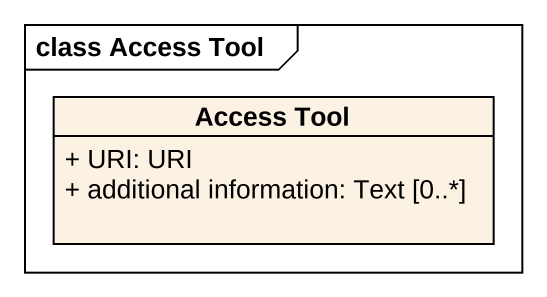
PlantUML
@startuml
mainframe class Access Tool
hide circle
hide empty members
skinparam classAttributeIconSize 0
class "Access Tool" as Access_Tool {
  + URI: URI
  + additional information: Text [0..*]
}
@enduml
